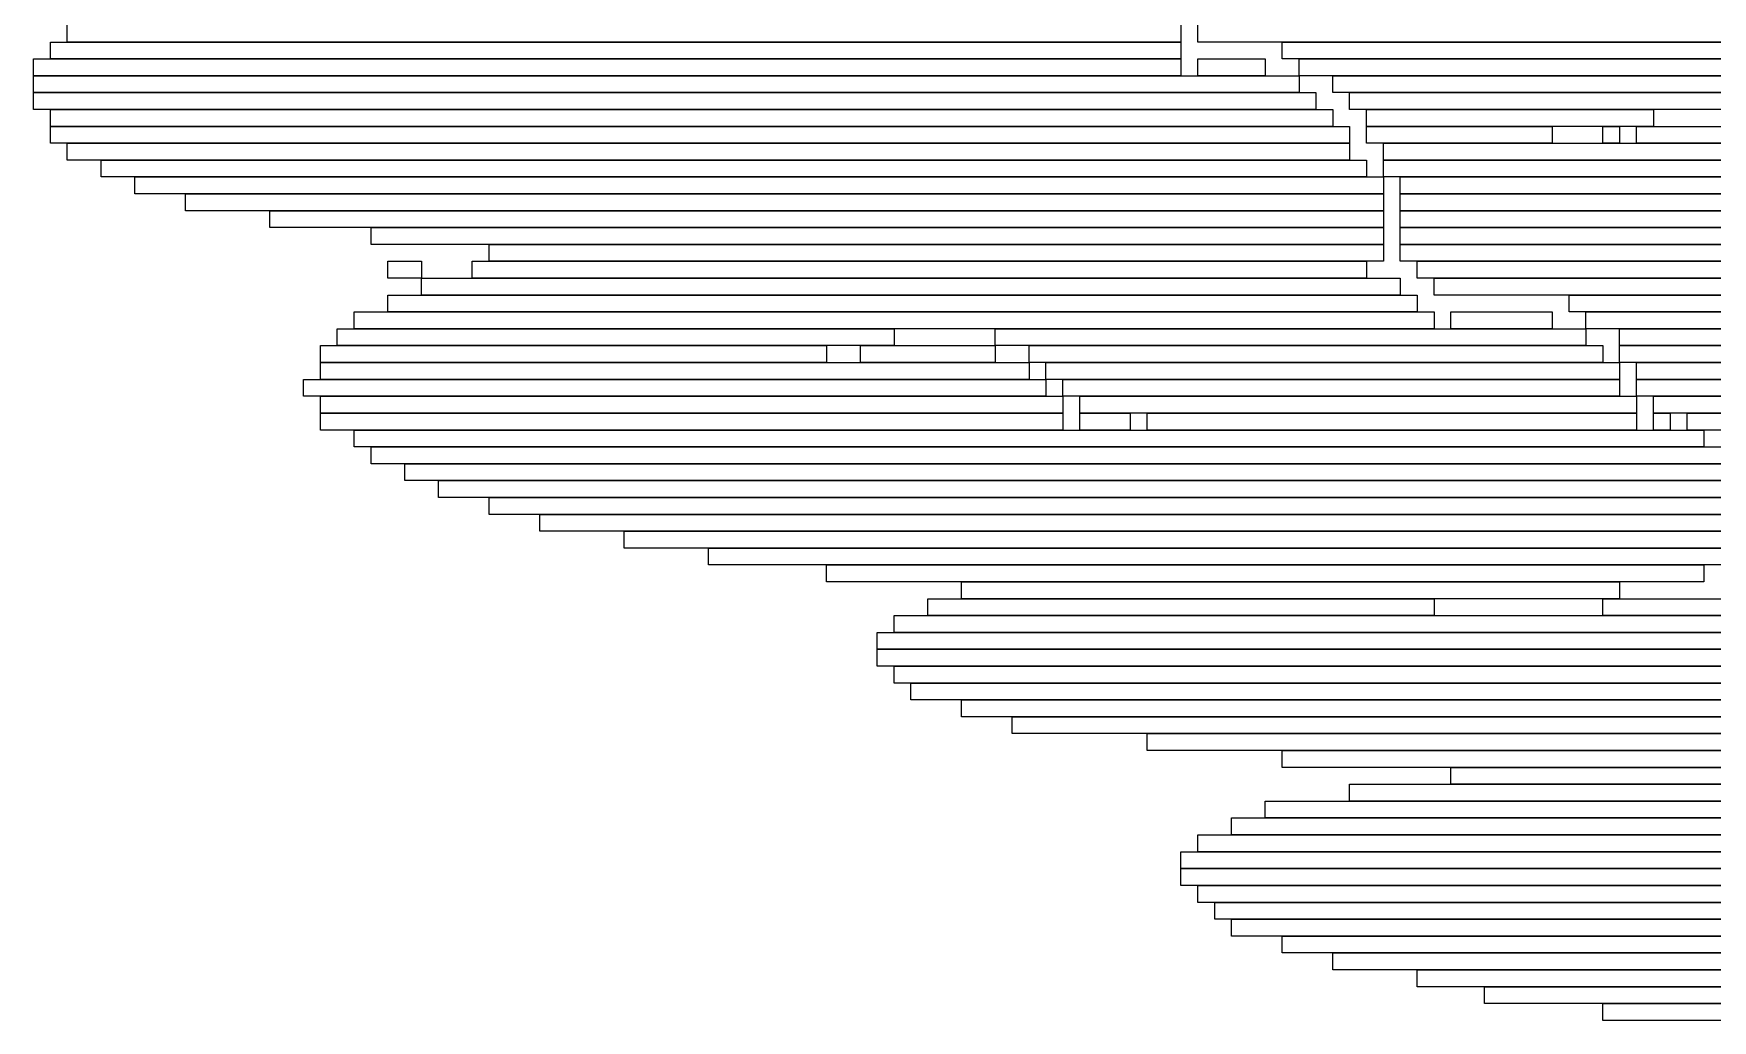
# Model space of a CAD drawing. Extents: x 291 to 733, y 317 to 719.
# Drawn here: x 306 to 405.5, y 329 to 387.5 of the extents above; entities that cross this region are included whole.
import ezdxf

# ---------------------------------------------------------------- set-up
doc = ezdxf.new("R2010")
doc.units = 0

msp = doc.modelspace()

# ---------------------------------------------------------------- linework, layer by layer
for p, q in [((308, 387), (308, 388)), ((374, 388), (374, 387)), ((375, 387), (375, 388)), ((307, 387), (374, 387)), ((307, 386), (307, 387)), ((374, 387), (308, 387)), ((374, 387), (374, 386)), ((438, 387), (375, 387)), ((380, 387), (437, 387)), ((380, 386), (380, 387)), ((306, 386), (374, 386)), ((306, 385), (306, 386)), ((374, 386), (307, 386)), ((374, 386), (374, 385)), ((375, 386), (379, 386)), ((375, 385), (375, 386)), ((379, 386), (379, 385)), ((437, 386), (380, 386)), ((381, 386), (436, 386)), ((381, 385), (381, 386)), ((374, 385), (306, 385)), ((306, 385), (381, 385)), ((306, 384), (306, 385)), ((379, 385), (375, 385)), ((436, 385), (381, 385)), ((381, 385), (381, 384)), ((383, 385), (435, 385)), ((383, 384), (383, 385)), ((381, 384), (306, 384)), ((306, 384), (382, 384)), ((306, 383), (306, 384)), ((382, 384), (382, 383)), ((435, 384), (383, 384)), ((384, 384), (435, 384)), ((384, 383), (384, 384)), ((382, 383), (306, 383)), ((307, 383), (383, 383)), ((307, 382), (307, 383)), ((383, 383), (383, 382)), ((435, 383), (384, 383)), ((385, 383), (402, 383)), ((385, 382), (385, 383)), ((402, 383), (402, 382)), ((383, 382), (307, 382)), ((307, 382), (384, 382)), ((307, 381), (307, 382)), ((384, 382), (384, 381)), ((402, 382), (385, 382)), ((385, 382), (396, 382)), ((385, 381), (385, 382)), ((396, 382), (396, 381)), ((399, 382), (400, 382)), ((399, 381), (399, 382)), ((400, 382), (400, 381)), ((401, 382), (409, 382)), ((401, 381), (401, 382)), ((384, 381), (307, 381)), ((308, 381), (384, 381)), ((308, 380), (308, 381)), ((384, 381), (384, 380)), ((396, 381), (385, 381)), ((386, 381), (410, 381)), ((386, 380), (386, 381)), ((400, 381), (399, 381)), ((409, 381), (401, 381)), ((384, 380), (308, 380)), ((310, 380), (385, 380)), ((310, 379), (310, 380)), ((385, 380), (385, 379)), ((410, 380), (386, 380)), ((386, 380), (416, 380)), ((386, 379), (386, 380)), ((385, 379), (310, 379)), ((312, 379), (386, 379)), ((312, 378), (312, 379)), ((416, 379), (386, 379)), ((386, 379), (386, 378)), ((387, 379), (417, 379)), ((387, 378), (387, 379)), ((386, 378), (312, 378)), ((315, 378), (386, 378)), ((315, 377), (315, 378)), ((386, 378), (386, 377)), ((417, 378), (387, 378)), ((387, 378), (418, 378)), ((387, 377), (387, 378)), ((386, 377), (315, 377)), ((320, 377), (386, 377)), ((320, 376), (320, 377)), ((386, 377), (386, 376)), ((418, 377), (387, 377)), ((387, 377), (419, 377)), ((387, 376), (387, 377)), ((386, 376), (320, 376)), ((326, 376), (386, 376)), ((326, 375), (326, 376)), ((386, 376), (386, 375)), ((419, 376), (387, 376)), ((387, 376), (419, 376)), ((387, 375), (387, 376)), ((386, 375), (326, 375)), ((333, 375), (386, 375)), ((333, 374), (333, 375)), ((386, 375), (386, 374)), ((419, 375), (387, 375)), ((387, 375), (419, 375)), ((387, 374), (387, 375)), ((327, 374), (329, 374)), ((327, 373), (327, 374)), ((329, 374), (329, 373)), ((332, 374), (385, 374)), ((332, 373), (332, 374)), ((386, 374), (333, 374)), ((385, 374), (385, 373)), ((419, 374), (387, 374)), ((388, 374), (425, 374)), ((388, 373), (388, 374)), ((329, 373), (327, 373)), ((329, 373), (387, 373)), ((329, 372), (329, 373)), ((385, 373), (332, 373)), ((387, 373), (387, 372)), ((425, 373), (388, 373)), ((389, 373), (426, 373)), ((389, 372), (389, 373)), ((327, 372), (388, 372)), ((327, 371), (327, 372)), ((387, 372), (329, 372)), ((388, 372), (388, 371)), ((426, 372), (389, 372)), ((397, 372), (427, 372)), ((397, 371), (397, 372)), ((325, 371), (389, 371)), ((325, 370), (325, 371)), ((388, 371), (327, 371)), ((389, 371), (389, 370)), ((390, 371), (396, 371)), ((390, 370), (390, 371)), ((396, 371), (396, 370)), ((427, 371), (397, 371)), ((398, 371), (428, 371)), ((398, 370), (398, 371)), ((324, 370), (357, 370)), ((324, 369), (324, 370)), ((389, 370), (325, 370)), ((357, 370), (357, 369)), ((363, 370), (398, 370)), ((363, 369), (363, 370)), ((396, 370), (390, 370)), ((428, 370), (398, 370)), ((398, 370), (398, 369)), ((400, 370), (428, 370)), ((400, 369), (400, 370)), ((323, 369), (353, 369)), ((323, 368), (323, 369)), ((357, 369), (324, 369)), ((353, 369), (353, 368)), ((355, 369), (363, 369)), ((355, 368), (355, 369)), ((398, 369), (363, 369)), ((363, 369), (363, 368)), ((365, 369), (399, 369)), ((365, 368), (365, 369)), ((399, 369), (399, 368)), ((428, 369), (400, 369)), ((400, 369), (428, 369)), ((400, 368), (400, 369)), ((353, 368), (323, 368)), ((323, 368), (365, 368)), ((323, 367), (323, 368)), ((363, 368), (355, 368)), ((399, 368), (365, 368)), ((365, 368), (365, 367)), ((366, 368), (400, 368)), ((366, 367), (366, 368)), ((428, 368), (400, 368)), ((400, 368), (400, 367)), ((401, 368), (431, 368)), ((401, 367), (401, 368)), ((322, 367), (366, 367)), ((322, 366), (322, 367)), ((365, 367), (323, 367)), ((400, 367), (366, 367)), ((366, 367), (366, 366)), ((367, 367), (400, 367)), ((367, 366), (367, 367)), ((400, 367), (400, 366)), ((431, 367), (401, 367)), ((401, 367), (432, 367)), ((401, 366), (401, 367)), ((366, 366), (322, 366)), ((323, 366), (367, 366)), ((323, 365), (323, 366)), ((400, 366), (367, 366)), ((367, 366), (367, 365)), ((368, 366), (401, 366)), ((368, 365), (368, 366)), ((432, 366), (401, 366)), ((401, 366), (401, 365)), ((402, 366), (433, 366)), ((402, 365), (402, 366)), ((367, 365), (323, 365)), ((323, 365), (367, 365)), ((323, 364), (323, 365)), ((367, 365), (367, 364)), ((401, 365), (368, 365)), ((368, 365), (371, 365)), ((368, 364), (368, 365)), ((371, 365), (371, 364)), ((372, 365), (401, 365)), ((372, 364), (372, 365)), ((401, 365), (401, 364)), ((433, 365), (402, 365)), ((402, 365), (403, 365)), ((402, 364), (402, 365)), ((403, 365), (403, 364)), ((404, 365), (432, 365)), ((404, 364), (404, 365)), ((367, 364), (323, 364)), ((325, 364), (405, 364)), ((325, 363), (325, 364)), ((371, 364), (368, 364)), ((401, 364), (372, 364)), ((403, 364), (402, 364)), ((432, 364), (404, 364)), ((405, 364), (405, 363)), ((405, 363), (325, 363)), ((326, 363), (406, 363)), ((326, 362), (326, 363)), ((406, 362), (326, 362)), ((328, 362), (407, 362)), ((328, 361), (328, 362)), ((407, 361), (328, 361)), ((330, 361), (408, 361)), ((330, 360), (330, 361)), ((408, 360), (330, 360)), ((333, 360), (408, 360)), ((333, 359), (333, 360)), ((408, 359), (333, 359)), ((336, 359), (409, 359)), ((336, 358), (336, 359)), ((409, 358), (336, 358)), ((341, 358), (409, 358)), ((341, 357), (341, 358)), ((409, 357), (341, 357)), ((346, 357), (408, 357)), ((346, 356), (346, 357)), ((408, 356), (346, 356)), ((353, 356), (405, 356)), ((353, 355), (353, 356)), ((405, 356), (405, 355)), ((405, 355), (353, 355)), ((361, 355), (400, 355)), ((361, 354), (361, 355)), ((400, 355), (400, 354)), ((359, 354), (389, 354)), ((359, 353), (359, 354)), ((400, 354), (361, 354)), ((389, 354), (389, 353)), ((399, 354), (444, 354)), ((399, 353), (399, 354)), ((357, 353), (452, 353)), ((357, 352), (357, 353)), ((389, 353), (359, 353)), ((444, 353), (399, 353)), ((356, 352), (453, 352)), ((356, 351), (356, 352)), ((452, 352), (357, 352)), ((453, 351), (356, 351)), ((356, 351), (453, 351)), ((356, 350), (356, 351)), ((453, 350), (356, 350)), ((357, 350), (450, 350)), ((357, 349), (357, 350)), ((450, 349), (357, 349)), ((358, 349), (442, 349)), ((358, 348), (358, 349)), ((442, 348), (358, 348)), ((361, 348), (434, 348)), ((361, 347), (361, 348)), ((434, 347), (361, 347)), ((364, 347), (424, 347)), ((364, 346), (364, 347)), ((424, 346), (364, 346)), ((372, 346), (436, 346)), ((372, 345), (372, 346)), ((436, 345), (372, 345)), ((380, 345), (428, 345)), ((380, 344), (380, 345)), ((428, 344), (380, 344)), ((390, 344), (452, 344)), ((390, 343), (390, 344)), ((384, 343), (470, 343)), ((384, 342), (384, 343)), ((452, 343), (390, 343)), ((379, 342), (475, 342)), ((379, 341), (379, 342)), ((470, 342), (384, 342)), ((377, 341), (475, 341)), ((377, 340), (377, 341)), ((475, 341), (379, 341)), ((375, 340), (475, 340)), ((375, 339), (375, 340)), ((475, 340), (377, 340)), ((374, 339), (470, 339)), ((374, 338), (374, 339)), ((475, 339), (375, 339)), ((470, 338), (374, 338)), ((374, 338), (460, 338)), ((374, 337), (374, 338)), ((460, 337), (374, 337)), ((375, 337), (420, 337)), ((375, 336), (375, 337)), ((420, 336), (375, 336)), ((376, 336), (428, 336)), ((376, 335), (376, 336)), ((428, 335), (376, 335)), ((377, 335), (444, 335)), ((377, 334), (377, 335)), ((444, 334), (377, 334)), ((380, 334), (450, 334)), ((380, 333), (380, 334)), ((450, 333), (380, 333)), ((383, 333), (453, 333)), ((383, 332), (383, 333)), ((453, 332), (383, 332)), ((388, 332), (454, 332)), ((388, 331), (388, 332)), ((454, 331), (388, 331)), ((392, 331), (453, 331)), ((392, 330), (392, 331)), ((453, 330), (392, 330)), ((399, 330), (451, 330)), ((399, 329), (399, 330)), ((451, 329), (399, 329))]:
    msp.add_line(p, q)

doc.saveas('drawing.dxf')
